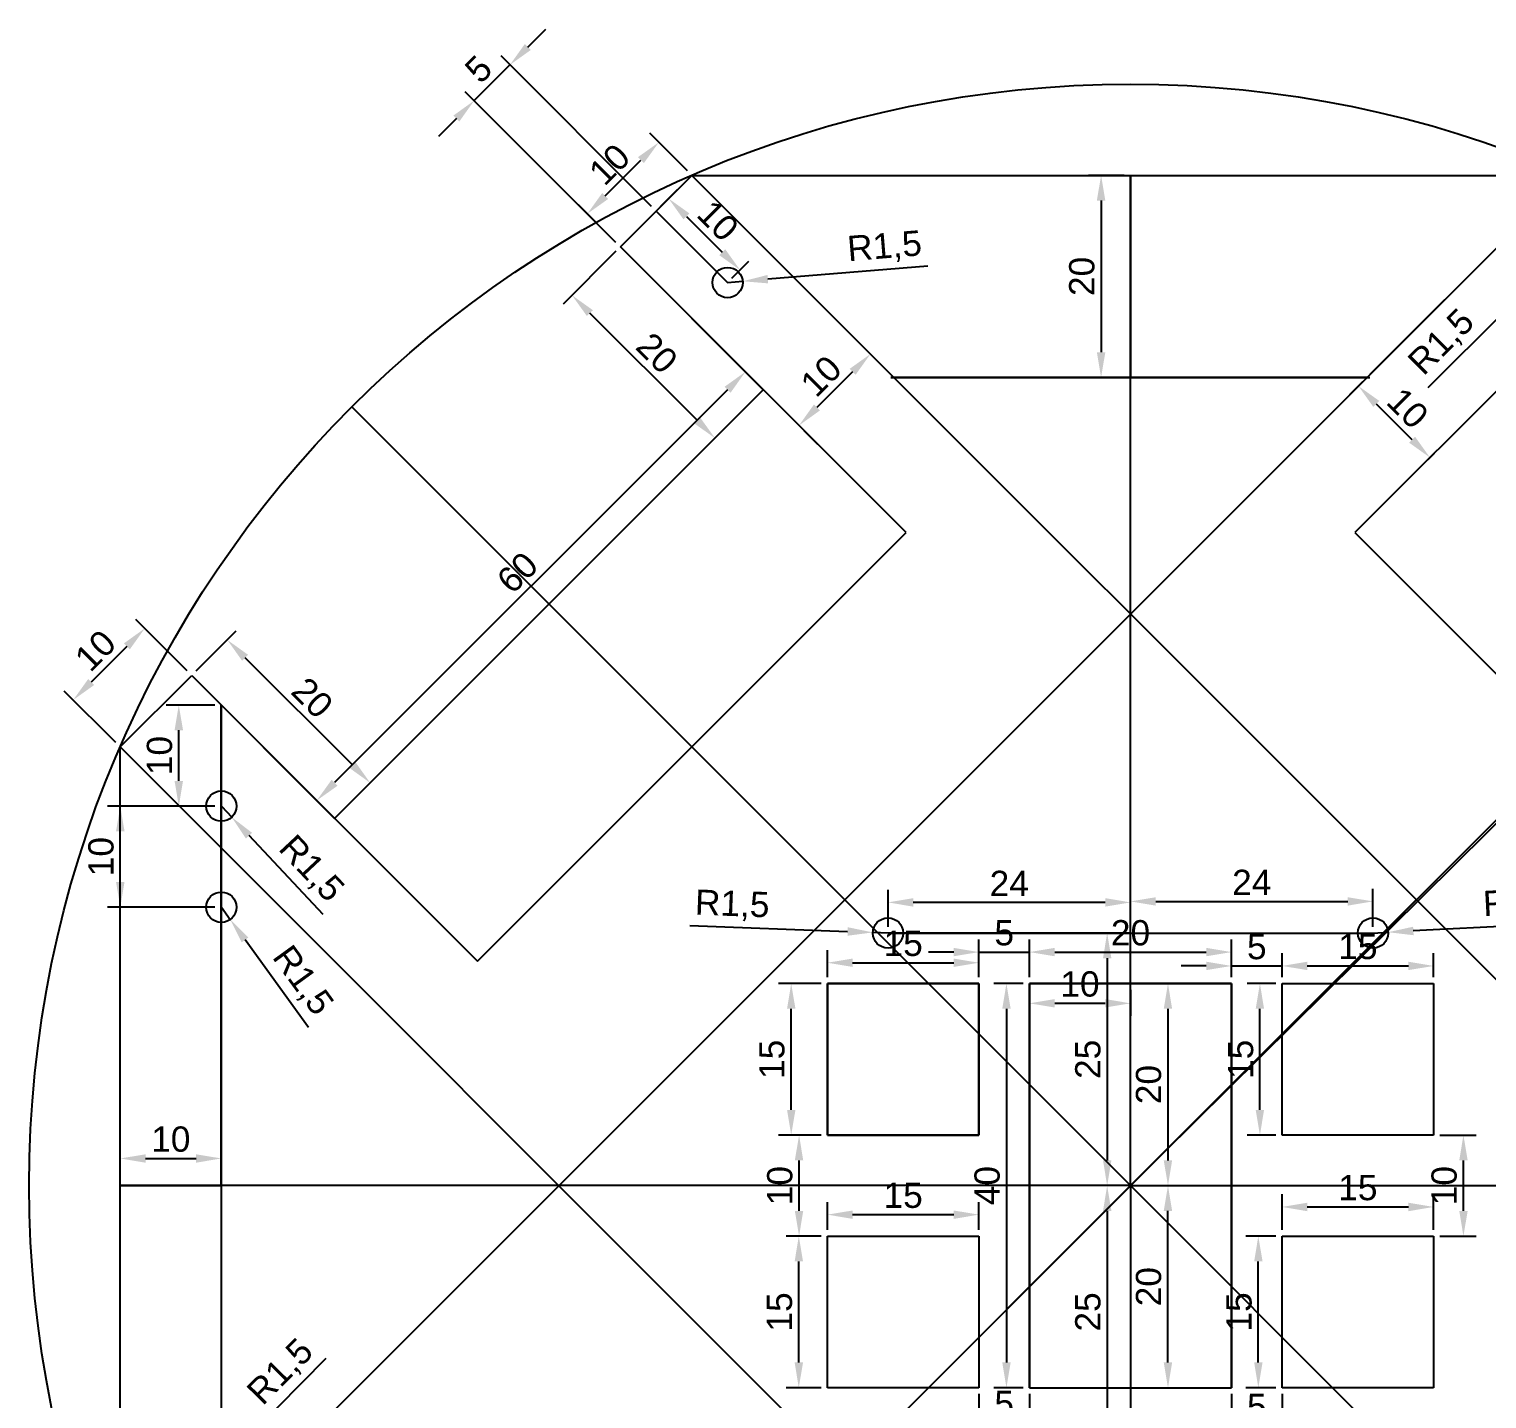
# Model space of a CAD drawing. Header units: millimetres. Extents: x -109 to 109, y -109 to 114.
# Drawn here: x -109 to 35.3, y -21.1 to 114.4 of the extents above; entities that cross this region are included whole.
import ezdxf

# ---------------------------------------------------------------- set-up
doc = ezdxf.new("R2010")
doc.units = ezdxf.units.MM
for name, color, linetype in [('Annotation', 2, 'Continuous'), ('Final', 1, 'Continuous'), ('Holes', 4, 'Continuous'), ('Plate', 7, 'Continuous')]:
    doc.layers.add(name, color=color, linetype=linetype)
doc.styles.get("Standard").update_dxf_attribs({"font": 'arial.ttf'})
doc.dimstyles.new('ISO-25', dxfattribs={"dimtxt": 2.5, "dimasz": 2.5, "dimexe": 1.25, "dimexo": 0.625, "dimtad": 1, "dimtxsty": 'Standard', "dimcen": 2.5, "dimadec": 0, "dimazin": 0, "dimtfac": 1, "dimtmove": 0, "dimatfit": 3, "dimfxl": 1, "dimarcsym": 0})

# ---------------------------------------------------------------- blocks, each defined once
blk = doc.blocks.new('*D14')
at = {"layer": 'Annotation', "color": 0, "lineweight": -2, "transparency": 16777216}
for p, q in [((96.55, 95.67), (79.2, 78.48)), ((0, 0), (77.43, 76.72))]:
    blk.add_line(p, q, dxfattribs=at)
at = {"layer": 'Annotation', "color": 0, "transparency": 16777216}
blk.add_solid([(78.91, 78.78), (79.5, 78.18), (77.43, 76.72)], dxfattribs=at)
at = {"layer": 'Defpoints', "color": 0, "transparency": 16777216}
for p in [(77.43, 76.72), (0, 0)]:
    blk.add_point(p, dxfattribs=at)
at = {"layer": 'Annotation', "color": 0, "transparency": 16777216, "insert": (91.95, 93.79), "char_height": 2.5, "attachment_point": 5, "rotation": 44.7373}
blk.add_mtext('R109', dxfattribs=at)
blk = doc.blocks.new('*D23')
at = {"layer": 'Annotation', "color": 0, "lineweight": -2, "transparency": 16777216}
for p, q in [((-43.85, 100.42), (-47.57, 104.14)), ((-51.99, 97.95), (-48.45, 101.48)), ((-50.93, 93.35), (-54.64, 97.06))]:
    blk.add_line(p, q, dxfattribs=at)
at = {"layer": 'Annotation', "color": 0, "transparency": 16777216}
for points in [[(-48.75, 101.78), (-48.16, 101.19), (-46.68, 103.25)], [(-52.28, 98.24), (-51.69, 97.65), (-53.75, 96.18)]]:
    blk.add_solid(points, dxfattribs=at)
at = {"layer": 'Defpoints', "color": 0, "transparency": 16777216}
for p in [(-46.68, 103.25), (-43.41, 99.98), (-50.48, 92.91)]:
    blk.add_point(p, dxfattribs=at)
at = {"layer": 'Annotation', "color": 0, "transparency": 16777216, "insert": (-51.56, 101.06), "char_height": 2.5, "attachment_point": 5, "rotation": 45}
blk.add_mtext('10', dxfattribs=at)
blk = doc.blocks.new('*D24')
at = {"layer": 'Annotation', "color": 0, "lineweight": -2, "transparency": 16777216}
for p, q in [((-93.35, 50.93), (-98.45, 56.02)), ((-99.33, 53.37), (-102.87, 49.83)), ((-100.42, 43.85), (-105.52, 48.95))]:
    blk.add_line(p, q, dxfattribs=at)
at = {"layer": 'Annotation', "color": 0, "transparency": 16777216}
for points in [[(-99.63, 53.66), (-99.04, 53.07), (-97.56, 55.14)], [(-103.16, 50.13), (-102.57, 49.54), (-104.63, 48.07)]]:
    blk.add_solid(points, dxfattribs=at)
at = {"layer": 'Defpoints', "color": 0, "transparency": 16777216}
for p in [(-92.91, 50.48), (-104.63, 48.07), (-99.98, 43.41)]:
    blk.add_point(p, dxfattribs=at)
at = {"layer": 'Annotation', "color": 0, "transparency": 16777216, "insert": (-102.44, 52.95), "char_height": 2.5, "attachment_point": 5, "rotation": 45}
blk.add_mtext('10', dxfattribs=at)
blk = doc.blocks.new('*D25')
at = {"layer": 'Annotation', "color": 0, "lineweight": -2, "transparency": 16777216}
for p, q in [((-0.63, 99.98), (-4.16, 99.98)), ((-2.91, 97.48), (-2.91, 82.48)), ((-0.63, 79.98), (-4.16, 79.98))]:
    blk.add_line(p, q, dxfattribs=at)
at = {"layer": 'Annotation', "color": 0, "transparency": 16777216}
for points in [[(-3.33, 97.48), (-2.49, 97.48), (-2.91, 99.98)], [(-3.33, 82.48), (-2.49, 82.48), (-2.91, 79.98)]]:
    blk.add_solid(points, dxfattribs=at)
at = {"layer": 'Defpoints', "color": 0, "transparency": 16777216}
for p in [(0, 99.98), (-2.91, 79.98), (0, 79.98)]:
    blk.add_point(p, dxfattribs=at)
at = {"layer": 'Annotation', "color": 0, "transparency": 16777216, "insert": (-4.81, 89.98), "char_height": 2.5, "attachment_point": 5, "rotation": 90}
blk.add_mtext('20', dxfattribs=at)
blk = doc.blocks.new('*D26')
at = {"layer": 'Annotation', "color": 0, "lineweight": -2, "transparency": 16777216}
for p, q in [((-23.85, 80.42), (-26.62, 83.19)), ((-27.5, 80.54), (-31.04, 77)), ((-30.93, 73.35), (-33.69, 76.12))]:
    blk.add_line(p, q, dxfattribs=at)
at = {"layer": 'Annotation', "color": 0, "transparency": 16777216}
for points in [[(-27.8, 80.83), (-27.21, 80.24), (-25.74, 82.3)], [(-31.33, 77.3), (-30.74, 76.71), (-32.81, 75.23)]]:
    blk.add_solid(points, dxfattribs=at)
at = {"layer": 'Defpoints', "color": 0, "transparency": 16777216}
for p in [(-23.41, 79.98), (-32.81, 75.23), (-30.48, 72.91)]:
    blk.add_point(p, dxfattribs=at)
at = {"layer": 'Annotation', "color": 0, "transparency": 16777216, "insert": (-30.62, 80.11), "char_height": 2.5, "attachment_point": 5, "rotation": 45}
blk.add_mtext('10', dxfattribs=at)
blk = doc.blocks.new('*D27')
at = {"layer": 'Annotation', "color": 0, "lineweight": -2, "transparency": 16777216}
for p, q in [((22.97, 79.54), (21.68, 78.25)), ((24.33, 77.36), (27.86, 73.83)), ((30.04, 72.47), (28.75, 71.17))]:
    blk.add_line(p, q, dxfattribs=at)
at = {"layer": 'Annotation', "color": 0, "transparency": 16777216}
for points in [[(24.62, 77.66), (24.03, 77.07), (22.56, 79.13)], [(28.16, 74.12), (27.57, 73.53), (29.63, 72.06)]]:
    blk.add_solid(points, dxfattribs=at)
at = {"layer": 'Defpoints', "color": 0, "transparency": 16777216}
for p in [(23.41, 79.98), (30.48, 72.91), (29.63, 72.06)]:
    blk.add_point(p, dxfattribs=at)
at = {"layer": 'Annotation', "color": 0, "transparency": 16777216, "insert": (27.44, 76.94), "char_height": 2.5, "attachment_point": 5, "rotation": 315}
blk.add_mtext('10', dxfattribs=at)
blk = doc.blocks.new('*D28')
at = {"layer": 'Annotation', "color": 0, "lineweight": -2, "transparency": 16777216}
for p, q in [((-10, 20.62), (-10, 24.36)), ((-7.5, 23.11), (7.5, 23.11)), ((10, 20.62), (10, 24.36))]:
    blk.add_line(p, q, dxfattribs=at)
at = {"layer": 'Annotation', "color": 0, "transparency": 16777216}
for points in [[(-7.5, 23.53), (-7.5, 22.7), (-10, 23.11)], [(7.5, 23.53), (7.5, 22.7), (10, 23.11)]]:
    blk.add_solid(points, dxfattribs=at)
at = {"layer": 'Defpoints', "color": 0, "transparency": 16777216}
for p in [(10, 23.11), (-10, 20), (10, 20)]:
    blk.add_point(p, dxfattribs=at)
at = {"layer": 'Annotation', "color": 0, "transparency": 16777216, "insert": (0, 25.01), "char_height": 2.5, "attachment_point": 5}
blk.add_mtext('20', dxfattribs=at)
blk = doc.blocks.new('*D29')
at = {"layer": 'Annotation', "color": 0, "lineweight": -2, "transparency": 16777216}
for p, q in [((-10.63, 20), (-13.53, 20)), ((-12.28, 17.5), (-12.28, -17.5)), ((-10.63, -20), (-13.53, -20))]:
    blk.add_line(p, q, dxfattribs=at)
at = {"layer": 'Annotation', "color": 0, "transparency": 16777216}
for points in [[(-12.69, 17.5), (-11.86, 17.5), (-12.28, 20)], [(-12.69, -17.5), (-11.86, -17.5), (-12.28, -20)]]:
    blk.add_solid(points, dxfattribs=at)
at = {"layer": 'Defpoints', "color": 0, "transparency": 16777216}
for p in [(-10, 20), (-12.28, -20), (-10, -20)]:
    blk.add_point(p, dxfattribs=at)
at = {"layer": 'Annotation', "color": 0, "transparency": 16777216, "insert": (-14.18, 0), "char_height": 2.5, "attachment_point": 5, "rotation": 90}
blk.add_mtext('40', dxfattribs=at)
blk = doc.blocks.new('*D30')
at = {"layer": 'Annotation', "color": 0, "lineweight": -2, "transparency": 16777216}
for p, q in [((-30, 20.62), (-30, 23.31)), ((-15, 20.62), (-15, 23.31)), ((-27.5, 22.06), (-17.5, 22.06))]:
    blk.add_line(p, q, dxfattribs=at)
at = {"layer": 'Annotation', "color": 0, "transparency": 16777216}
for points in [[(-27.5, 22.47), (-27.5, 21.64), (-30, 22.06)], [(-17.5, 22.47), (-17.5, 21.64), (-15, 22.06)]]:
    blk.add_solid(points, dxfattribs=at)
at = {"layer": 'Defpoints', "color": 0, "transparency": 16777216}
for p in [(-15, 22.06), (-30, 20), (-15, 20)]:
    blk.add_point(p, dxfattribs=at)
at = {"layer": 'Annotation', "color": 0, "transparency": 16777216, "insert": (-22.5, 23.96), "char_height": 2.5, "attachment_point": 5}
blk.add_mtext('15', dxfattribs=at)
blk = doc.blocks.new('*D31')
at = {"layer": 'Annotation', "color": 0, "lineweight": -2, "transparency": 16777216}
for p, q in [((-30.62, 20), (-34.83, 20)), ((-33.58, 7.5), (-33.58, 17.5)), ((-30.62, 5), (-34.83, 5))]:
    blk.add_line(p, q, dxfattribs=at)
at = {"layer": 'Annotation', "color": 0, "transparency": 16777216}
for points in [[(-33.99, 17.5), (-33.16, 17.5), (-33.58, 20)], [(-33.99, 7.5), (-33.16, 7.5), (-33.58, 5)]]:
    blk.add_solid(points, dxfattribs=at)
at = {"layer": 'Defpoints', "color": 0, "transparency": 16777216}
for p in [(-33.58, 20), (-30, 20), (-30, 5)]:
    blk.add_point(p, dxfattribs=at)
at = {"layer": 'Annotation', "color": 0, "transparency": 16777216, "insert": (-35.48, 12.5), "char_height": 2.5, "attachment_point": 5, "rotation": 90}
blk.add_mtext('15', dxfattribs=at)
blk = doc.blocks.new('*D32')
at = {"layer": 'Annotation', "color": 0, "lineweight": -2, "transparency": 16777216}
for p, q in [((-30, -4.37), (-30, -1.62)), ((-27.5, -2.87), (-17.5, -2.87)), ((-15, -4.37), (-15, -1.62))]:
    blk.add_line(p, q, dxfattribs=at)
at = {"layer": 'Annotation', "color": 0, "transparency": 16777216}
for points in [[(-27.5, -2.46), (-27.5, -3.29), (-30, -2.87)], [(-17.5, -2.46), (-17.5, -3.29), (-15, -2.87)]]:
    blk.add_solid(points, dxfattribs=at)
at = {"layer": 'Defpoints', "color": 0, "transparency": 16777216}
for p in [(-15, -2.87), (-30, -5), (-15, -5)]:
    blk.add_point(p, dxfattribs=at)
at = {"layer": 'Annotation', "color": 0, "transparency": 16777216, "insert": (-22.5, -0.97), "char_height": 2.5, "attachment_point": 5}
blk.add_mtext('15', dxfattribs=at)
blk = doc.blocks.new('*D33')
at = {"layer": 'Annotation', "color": 0, "lineweight": -2, "transparency": 16777216}
for p, q in [((-30.63, -5), (-34.08, -5)), ((-32.83, -17.5), (-32.83, -7.5)), ((-30.63, -20), (-34.08, -20))]:
    blk.add_line(p, q, dxfattribs=at)
at = {"layer": 'Annotation', "color": 0, "transparency": 16777216}
for points in [[(-33.24, -7.5), (-32.41, -7.5), (-32.83, -5)], [(-33.24, -17.5), (-32.41, -17.5), (-32.83, -20)]]:
    blk.add_solid(points, dxfattribs=at)
at = {"layer": 'Defpoints', "color": 0, "transparency": 16777216}
for p in [(-32.83, -5), (-30, -5), (-30, -20)]:
    blk.add_point(p, dxfattribs=at)
at = {"layer": 'Annotation', "color": 0, "transparency": 16777216, "insert": (-34.73, -12.5), "char_height": 2.5, "attachment_point": 5, "rotation": 90}
blk.add_mtext('15', dxfattribs=at)
blk = doc.blocks.new('*D34')
at = {"layer": 'Annotation', "color": 0, "lineweight": -2, "transparency": 16777216}
for p, q in [((15, 20.62), (15, 22.99)), ((17.5, 21.74), (27.5, 21.74)), ((30, 20.62), (30, 22.99))]:
    blk.add_line(p, q, dxfattribs=at)
at = {"layer": 'Annotation', "color": 0, "transparency": 16777216}
for points in [[(17.5, 22.16), (17.5, 21.33), (15, 21.74)], [(27.5, 22.16), (27.5, 21.33), (30, 21.74)]]:
    blk.add_solid(points, dxfattribs=at)
at = {"layer": 'Defpoints', "color": 0, "transparency": 16777216}
for p in [(30, 21.74), (15, 20), (30, 20)]:
    blk.add_point(p, dxfattribs=at)
at = {"layer": 'Annotation', "color": 0, "transparency": 16777216, "insert": (22.5, 23.65), "char_height": 2.5, "attachment_point": 5}
blk.add_mtext('15', dxfattribs=at)
blk = doc.blocks.new('*D35')
at = {"layer": 'Annotation', "color": 0, "lineweight": -2, "transparency": 16777216}
for p, q in [((14.38, 20), (11.56, 20)), ((12.81, 7.5), (12.81, 17.5)), ((14.38, 5), (11.56, 5))]:
    blk.add_line(p, q, dxfattribs=at)
at = {"layer": 'Annotation', "color": 0, "transparency": 16777216}
for points in [[(12.39, 17.5), (13.22, 17.5), (12.81, 20)], [(12.39, 7.5), (13.22, 7.5), (12.81, 5)]]:
    blk.add_solid(points, dxfattribs=at)
at = {"layer": 'Defpoints', "color": 0, "transparency": 16777216}
for p in [(12.81, 20), (15, 20), (15, 5)]:
    blk.add_point(p, dxfattribs=at)
at = {"layer": 'Annotation', "color": 0, "transparency": 16777216, "insert": (10.91, 12.5), "char_height": 2.5, "attachment_point": 5, "rotation": 90}
blk.add_mtext('15', dxfattribs=at)
blk = doc.blocks.new('*D36')
at = {"layer": 'Annotation', "color": 0, "lineweight": -2, "transparency": 16777216}
for p, q in [((15, -4.37), (15, -0.86)), ((30, -4.37), (30, -0.86)), ((17.5, -2.11), (27.5, -2.11))]:
    blk.add_line(p, q, dxfattribs=at)
at = {"layer": 'Annotation', "color": 0, "transparency": 16777216}
for points in [[(17.5, -1.69), (17.5, -2.53), (15, -2.11)], [(27.5, -1.69), (27.5, -2.53), (30, -2.11)]]:
    blk.add_solid(points, dxfattribs=at)
at = {"layer": 'Defpoints', "color": 0, "transparency": 16777216}
for p in [(30, -2.11), (15, -5), (30, -5)]:
    blk.add_point(p, dxfattribs=at)
at = {"layer": 'Annotation', "color": 0, "transparency": 16777216, "insert": (22.5, -0.21), "char_height": 2.5, "attachment_point": 5}
blk.add_mtext('15', dxfattribs=at)
blk = doc.blocks.new('*D37')
at = {"layer": 'Annotation', "color": 0, "lineweight": -2, "transparency": 16777216}
for p, q in [((14.37, -5), (11.4, -5)), ((12.65, -17.5), (12.65, -7.5)), ((14.37, -20), (11.4, -20))]:
    blk.add_line(p, q, dxfattribs=at)
at = {"layer": 'Annotation', "color": 0, "transparency": 16777216}
for points in [[(12.24, -7.5), (13.07, -7.5), (12.65, -5)], [(12.24, -17.5), (13.07, -17.5), (12.65, -20)]]:
    blk.add_solid(points, dxfattribs=at)
at = {"layer": 'Defpoints', "color": 0, "transparency": 16777216}
for p in [(12.65, -5), (15, -5), (15, -20)]:
    blk.add_point(p, dxfattribs=at)
at = {"layer": 'Annotation', "color": 0, "transparency": 16777216, "insert": (10.75, -12.5), "char_height": 2.5, "attachment_point": 5, "rotation": 90}
blk.add_mtext('15', dxfattribs=at)
blk = doc.blocks.new('*D38')
at = {"layer": 'Annotation', "color": 0, "lineweight": -2, "transparency": 16777216}
for p, q in [((-0.63, 0), (-3.56, 0)), ((-2.31, -2.5), (-2.31, -22.5)), ((-0.63, -25), (-3.56, -25))]:
    blk.add_line(p, q, dxfattribs=at)
at = {"layer": 'Annotation', "color": 0, "transparency": 16777216}
for points in [[(-2.72, -2.5), (-1.89, -2.5), (-2.31, 0)], [(-2.72, -22.5), (-1.89, -22.5), (-2.31, -25)]]:
    blk.add_solid(points, dxfattribs=at)
at = {"layer": 'Defpoints', "color": 0, "transparency": 16777216}
for p in [(0, 0), (-2.31, -25), (0, -25)]:
    blk.add_point(p, dxfattribs=at)
at = {"layer": 'Annotation', "color": 0, "transparency": 16777216, "insert": (-4.21, -12.5), "char_height": 2.5, "attachment_point": 5, "rotation": 90}
blk.add_mtext('25', dxfattribs=at)
blk = doc.blocks.new('*D41')
at = {"layer": 'Annotation', "color": 0, "lineweight": -2, "transparency": 16777216}
for p, q in [((0.62, 0), (4.96, 0)), ((3.71, -17.5), (3.71, -2.5)), ((0.62, -20), (4.96, -20))]:
    blk.add_line(p, q, dxfattribs=at)
at = {"layer": 'Annotation', "color": 0, "transparency": 16777216}
for points in [[(3.29, -2.5), (4.12, -2.5), (3.71, 0)], [(3.29, -17.5), (4.12, -17.5), (3.71, -20)]]:
    blk.add_solid(points, dxfattribs=at)
at = {"layer": 'Defpoints', "color": 0, "transparency": 16777216}
for p in [(0, 0), (3.71, 0), (0, -20)]:
    blk.add_point(p, dxfattribs=at)
at = {"layer": 'Annotation', "color": 0, "transparency": 16777216, "insert": (1.8, -10), "char_height": 2.5, "attachment_point": 5, "rotation": 90}
blk.add_mtext('20', dxfattribs=at)
blk = doc.blocks.new('*D42')
at = {"layer": 'Annotation', "color": 0, "lineweight": -2, "transparency": 16777216}
for p, q in [((0.62, 20), (4.96, 20)), ((3.71, 17.5), (3.71, 2.5)), ((0.62, 0), (4.96, 0))]:
    blk.add_line(p, q, dxfattribs=at)
at = {"layer": 'Annotation', "color": 0, "transparency": 16777216}
for points in [[(3.29, 17.5), (4.12, 17.5), (3.71, 20)], [(3.29, 2.5), (4.12, 2.5), (3.71, 0)]]:
    blk.add_solid(points, dxfattribs=at)
at = {"layer": 'Defpoints', "color": 0, "transparency": 16777216}
for p in [(0, 20), (0, 0), (3.71, 0)]:
    blk.add_point(p, dxfattribs=at)
at = {"layer": 'Annotation', "color": 0, "transparency": 16777216, "insert": (1.8, 10), "char_height": 2.5, "attachment_point": 5, "rotation": 90}
blk.add_mtext('20', dxfattribs=at)
blk = doc.blocks.new('*D43')
at = {"layer": 'Annotation', "color": 0, "lineweight": -2, "transparency": 16777216}
for p, q in [((-0.63, 25), (-3.56, 25)), ((-2.31, 22.5), (-2.31, 2.5)), ((-0.63, 0), (-3.56, 0))]:
    blk.add_line(p, q, dxfattribs=at)
at = {"layer": 'Annotation', "color": 0, "transparency": 16777216}
for points in [[(-2.72, 22.5), (-1.89, 22.5), (-2.31, 25)], [(-2.72, 2.5), (-1.89, 2.5), (-2.31, 0)]]:
    blk.add_solid(points, dxfattribs=at)
at = {"layer": 'Defpoints', "color": 0, "transparency": 16777216}
for p in [(0, 25), (-2.31, 0), (0, 0)]:
    blk.add_point(p, dxfattribs=at)
at = {"layer": 'Annotation', "color": 0, "transparency": 16777216, "insert": (-4.21, 12.5), "char_height": 2.5, "attachment_point": 5, "rotation": 90}
blk.add_mtext('25', dxfattribs=at)
blk = doc.blocks.new('*D44')
at = {"layer": 'Annotation', "color": 0, "lineweight": -2, "transparency": 16777216}
for p, q in [((-24, 25.62), (-24, 29.28)), ((0, 25.62), (0, 29.28)), ((-2.5, 28.03), (-21.5, 28.03))]:
    blk.add_line(p, q, dxfattribs=at)
at = {"layer": 'Annotation', "color": 0, "transparency": 16777216}
for points in [[(-21.5, 28.45), (-21.5, 27.61), (-24, 28.03)], [(-2.5, 28.45), (-2.5, 27.61), (0, 28.03)]]:
    blk.add_solid(points, dxfattribs=at)
at = {"layer": 'Defpoints', "color": 0, "transparency": 16777216}
for p in [(-24, 28.03), (-24, 25), (0, 25)]:
    blk.add_point(p, dxfattribs=at)
at = {"layer": 'Annotation', "color": 0, "transparency": 16777216, "insert": (-12, 29.91), "char_height": 2.5, "attachment_point": 5}
blk.add_mtext('24', dxfattribs=at)
blk = doc.blocks.new('*D45')
at = {"layer": 'Annotation', "color": 0, "lineweight": -2, "transparency": 16777216}
for p, q in [((0, 25.62), (0, 29.38)), ((24, 25.62), (24, 29.38)), ((2.5, 28.13), (21.5, 28.13))]:
    blk.add_line(p, q, dxfattribs=at)
at = {"layer": 'Annotation', "color": 0, "transparency": 16777216}
for points in [[(2.5, 28.54), (2.5, 27.71), (0, 28.13)], [(21.5, 28.54), (21.5, 27.71), (24, 28.13)]]:
    blk.add_solid(points, dxfattribs=at)
at = {"layer": 'Defpoints', "color": 0, "transparency": 16777216}
for p in [(24, 28.13), (0, 25), (24, 25)]:
    blk.add_point(p, dxfattribs=at)
at = {"layer": 'Annotation', "color": 0, "transparency": 16777216, "insert": (12, 30.01), "char_height": 2.5, "attachment_point": 5}
blk.add_mtext('24', dxfattribs=at)
blk = doc.blocks.new('*D46')
at = {"layer": 'Annotation', "color": 0, "lineweight": -2, "transparency": 16777216}
for p, q in [((-99.98, 0.63), (-99.98, 3.94)), ((-89.98, 0.63), (-89.98, 3.94)), ((-97.48, 2.69), (-92.48, 2.69))]:
    blk.add_line(p, q, dxfattribs=at)
at = {"layer": 'Annotation', "color": 0, "transparency": 16777216}
for points in [[(-97.48, 3.1), (-97.48, 2.27), (-99.98, 2.69)], [(-92.48, 3.1), (-92.48, 2.27), (-89.98, 2.69)]]:
    blk.add_solid(points, dxfattribs=at)
at = {"layer": 'Defpoints', "color": 0, "transparency": 16777216}
for p in [(-89.98, 2.69), (-99.98, 0), (-89.98, 0)]:
    blk.add_point(p, dxfattribs=at)
at = {"layer": 'Annotation', "color": 0, "transparency": 16777216, "insert": (-94.98, 4.59), "char_height": 2.5, "attachment_point": 5}
blk.add_mtext('10', dxfattribs=at)
blk = doc.blocks.new('*D49')
at = {"layer": 'Annotation', "color": 0, "lineweight": -2, "transparency": 16777216}
for p, q in [((-90.61, 47.56), (-95.44, 47.56)), ((-94.19, 40.06), (-94.19, 45.06)), ((-90.61, 37.56), (-95.44, 37.56))]:
    blk.add_line(p, q, dxfattribs=at)
at = {"layer": 'Annotation', "color": 0, "transparency": 16777216}
for points in [[(-94.61, 45.06), (-93.77, 45.06), (-94.19, 47.56)], [(-94.61, 40.06), (-93.77, 40.06), (-94.19, 37.56)]]:
    blk.add_solid(points, dxfattribs=at)
at = {"layer": 'Defpoints', "color": 0, "transparency": 16777216}
for p in [(-94.19, 47.56), (-89.98, 47.56), (-89.98, 37.56)]:
    blk.add_point(p, dxfattribs=at)
at = {"layer": 'Annotation', "color": 0, "transparency": 16777216, "insert": (-96.09, 42.56), "char_height": 2.5, "attachment_point": 5, "rotation": 90}
blk.add_mtext('10', dxfattribs=at)
blk = doc.blocks.new('*D50')
at = {"layer": 'Annotation', "color": 0, "lineweight": -2, "transparency": 16777216}
for p, q in [((-90.61, 37.56), (-101.23, 37.56)), ((-99.98, 30.06), (-99.98, 35.06)), ((-90.61, 27.56), (-101.23, 27.56))]:
    blk.add_line(p, q, dxfattribs=at)
at = {"layer": 'Annotation', "color": 0, "transparency": 16777216}
for points in [[(-100.4, 35.06), (-99.56, 35.06), (-99.98, 37.56)], [(-100.4, 30.06), (-99.56, 30.06), (-99.98, 27.56)]]:
    blk.add_solid(points, dxfattribs=at)
at = {"layer": 'Defpoints', "color": 0, "transparency": 16777216}
for p in [(-99.98, 37.56), (-89.98, 37.56), (-89.98, 27.56)]:
    blk.add_point(p, dxfattribs=at)
at = {"layer": 'Annotation', "color": 0, "transparency": 16777216, "insert": (-101.88, 32.56), "char_height": 2.5, "attachment_point": 5, "rotation": 90}
blk.add_mtext('10', dxfattribs=at)
blk = doc.blocks.new('*D53')
at = {"layer": 'Annotation', "color": 0, "lineweight": -2, "transparency": 16777216}
for p, q in [((-59.65, 112.68), (-57.88, 114.45)), ((-47.39, 96.89), (-62.3, 111.8)), ((-64.95, 107.38), (-61.42, 110.91)), ((-50.93, 93.35), (-65.84, 108.26)), ((-66.72, 105.61), (-68.49, 103.84))]:
    blk.add_line(p, q, dxfattribs=at)
at = {"layer": 'Annotation', "color": 0, "transparency": 16777216}
for points in [[(-59.94, 112.98), (-59.35, 112.39), (-61.42, 110.91)], [(-67.01, 105.9), (-66.42, 105.32), (-64.95, 107.38)]]:
    blk.add_solid(points, dxfattribs=at)
at = {"layer": 'Defpoints', "color": 0, "transparency": 16777216}
for p in [(-61.42, 110.91), (-46.95, 96.45), (-50.48, 92.91)]:
    blk.add_point(p, dxfattribs=at)
at = {"layer": 'Annotation', "color": 0, "transparency": 16777216, "insert": (-64.52, 110.49), "char_height": 2.5, "attachment_point": 5, "rotation": 45}
blk.add_mtext('5', dxfattribs=at)
blk = doc.blocks.new('*D54')
at = {"layer": 'Annotation', "color": 0, "lineweight": -2, "transparency": 16777216}
for p, q in [((-46.51, 96.89), (-44.83, 98.57)), ((-43.94, 95.91), (-40.41, 92.38)), ((-39.44, 89.82), (-37.76, 91.49))]:
    blk.add_line(p, q, dxfattribs=at)
at = {"layer": 'Annotation', "color": 0, "transparency": 16777216}
for points in [[(-43.65, 96.21), (-44.24, 95.62), (-45.71, 97.68)], [(-40.11, 92.67), (-40.7, 92.08), (-38.64, 90.61)]]:
    blk.add_solid(points, dxfattribs=at)
at = {"layer": 'Defpoints', "color": 0, "transparency": 16777216}
for p in [(-46.95, 96.45), (-38.64, 90.61), (-39.88, 89.37)]:
    blk.add_point(p, dxfattribs=at)
at = {"layer": 'Annotation', "color": 0, "transparency": 16777216, "insert": (-40.83, 95.49), "char_height": 2.5, "attachment_point": 5, "rotation": 315}
blk.add_mtext('10', dxfattribs=at)
blk = doc.blocks.new('*D57')
at = {"layer": 'Annotation', "color": 0, "lineweight": -2, "transparency": 16777216}
for p, q in [((-10, 19.38), (-10, 16.79)), ((0, 19.38), (0, 16.79)), ((-2.5, 18.04), (-7.5, 18.04))]:
    blk.add_line(p, q, dxfattribs=at)
at = {"layer": 'Annotation', "color": 0, "transparency": 16777216}
for points in [[(-7.5, 18.46), (-7.5, 17.63), (-10, 18.04)], [(-2.5, 18.46), (-2.5, 17.63), (0, 18.04)]]:
    blk.add_solid(points, dxfattribs=at)
at = {"layer": 'Defpoints', "color": 0, "transparency": 16777216}
for p in [(-10, 20), (0, 20), (-10, 18.04)]:
    blk.add_point(p, dxfattribs=at)
at = {"layer": 'Annotation', "color": 0, "transparency": 16777216, "insert": (-5, 19.94), "char_height": 2.5, "attachment_point": 5}
blk.add_mtext('10', dxfattribs=at)
blk = doc.blocks.new('*D58')
at = {"layer": 'Annotation', "color": 0, "lineweight": -2, "transparency": 16777216}
for p, q in [((10, -20.62), (10, -25.01)), ((15, -20.62), (15, -25.01)), ((7.5, -23.76), (5, -23.76)), ((15, -23.76), (10, -23.76)), ((17.5, -23.76), (20, -23.76))]:
    blk.add_line(p, q, dxfattribs=at)
at = {"layer": 'Annotation', "color": 0, "transparency": 16777216}
for points in [[(7.5, -23.35), (7.5, -24.18), (10, -23.76)], [(17.5, -23.35), (17.5, -24.18), (15, -23.76)]]:
    blk.add_solid(points, dxfattribs=at)
at = {"layer": 'Defpoints', "color": 0, "transparency": 16777216}
for p in [(10, -20), (15, -20), (10, -23.76)]:
    blk.add_point(p, dxfattribs=at)
at = {"layer": 'Annotation', "color": 0, "transparency": 16777216, "insert": (12.5, -21.87), "char_height": 2.5, "attachment_point": 5}
blk.add_mtext('5', dxfattribs=at)
blk = doc.blocks.new('*D59')
at = {"layer": 'Annotation', "color": 0, "lineweight": -2, "transparency": 16777216}
for p, q in [((-15, -20.62), (-15, -24.72)), ((-10, -20.62), (-10, -24.72)), ((-17.5, -23.47), (-20, -23.47)), ((-10, -23.47), (-15, -23.47)), ((-7.5, -23.47), (-5, -23.47))]:
    blk.add_line(p, q, dxfattribs=at)
at = {"layer": 'Annotation', "color": 0, "transparency": 16777216}
for points in [[(-17.5, -23.05), (-17.5, -23.89), (-15, -23.47)], [(-7.5, -23.05), (-7.5, -23.89), (-10, -23.47)]]:
    blk.add_solid(points, dxfattribs=at)
at = {"layer": 'Defpoints', "color": 0, "transparency": 16777216}
for p in [(-15, -20), (-10, -20), (-15, -23.47)]:
    blk.add_point(p, dxfattribs=at)
at = {"layer": 'Annotation', "color": 0, "transparency": 16777216, "insert": (-12.5, -21.57), "char_height": 2.5, "attachment_point": 5}
blk.add_mtext('5', dxfattribs=at)
blk = doc.blocks.new('*D60')
at = {"layer": 'Annotation', "color": 0, "lineweight": -2, "transparency": 16777216}
for p, q in [((7.5, 21.74), (5, 21.74)), ((10, 20.62), (10, 22.99)), ((10, 21.74), (15, 21.74)), ((15, 20.62), (15, 22.99)), ((17.5, 21.74), (20, 21.74))]:
    blk.add_line(p, q, dxfattribs=at)
at = {"layer": 'Annotation', "color": 0, "transparency": 16777216}
for points in [[(7.5, 22.16), (7.5, 21.33), (10, 21.74)], [(17.5, 22.16), (17.5, 21.33), (15, 21.74)]]:
    blk.add_solid(points, dxfattribs=at)
at = {"layer": 'Defpoints', "color": 0, "transparency": 16777216}
for p in [(15, 21.74), (10, 20), (15, 20)]:
    blk.add_point(p, dxfattribs=at)
at = {"layer": 'Annotation', "color": 0, "transparency": 16777216, "insert": (12.5, 23.64), "char_height": 2.5, "attachment_point": 5}
blk.add_mtext('5', dxfattribs=at)
blk = doc.blocks.new('*D61')
at = {"layer": 'Annotation', "color": 0, "lineweight": -2, "transparency": 16777216}
for p, q in [((-17.5, 23.11), (-20, 23.11)), ((-15, 20.62), (-15, 24.36)), ((-15, 23.11), (-10, 23.11)), ((-10, 20.62), (-10, 24.36)), ((-7.5, 23.11), (-5, 23.11))]:
    blk.add_line(p, q, dxfattribs=at)
at = {"layer": 'Annotation', "color": 0, "transparency": 16777216}
for points in [[(-17.5, 23.53), (-17.5, 22.7), (-15, 23.11)], [(-7.5, 23.53), (-7.5, 22.7), (-10, 23.11)]]:
    blk.add_solid(points, dxfattribs=at)
at = {"layer": 'Defpoints', "color": 0, "transparency": 16777216}
for p in [(-10, 23.11), (-15, 20), (-10, 20)]:
    blk.add_point(p, dxfattribs=at)
at = {"layer": 'Annotation', "color": 0, "transparency": 16777216, "insert": (-12.5, 25.01), "char_height": 2.5, "attachment_point": 5}
blk.add_mtext('5', dxfattribs=at)
blk = doc.blocks.new('*D62')
at = {"layer": 'Annotation', "color": 0, "lineweight": -2, "transparency": 16777216}
for p, q in [((30.62, 5), (34.2, 5)), ((32.95, -2.5), (32.95, 2.5)), ((30.62, -5), (34.2, -5))]:
    blk.add_line(p, q, dxfattribs=at)
at = {"layer": 'Annotation', "color": 0, "transparency": 16777216}
for points in [[(32.54, 2.5), (33.37, 2.5), (32.95, 5)], [(32.54, -2.5), (33.37, -2.5), (32.95, -5)]]:
    blk.add_solid(points, dxfattribs=at)
at = {"layer": 'Defpoints', "color": 0, "transparency": 16777216}
for p in [(30, 5), (32.95, 5), (30, -5)]:
    blk.add_point(p, dxfattribs=at)
at = {"layer": 'Annotation', "color": 0, "transparency": 16777216, "insert": (31.05, 0), "char_height": 2.5, "attachment_point": 5, "rotation": 90}
blk.add_mtext('10', dxfattribs=at)
blk = doc.blocks.new('*D63')
at = {"layer": 'Annotation', "color": 0, "lineweight": -2, "transparency": 16777216}
for p, q in [((-30.63, 5), (-34.05, 5)), ((-32.8, -2.5), (-32.8, 2.5)), ((-30.63, -5), (-34.05, -5))]:
    blk.add_line(p, q, dxfattribs=at)
at = {"layer": 'Annotation', "color": 0, "transparency": 16777216}
for points in [[(-33.22, 2.5), (-32.39, 2.5), (-32.8, 5)], [(-33.22, -2.5), (-32.39, -2.5), (-32.8, -5)]]:
    blk.add_solid(points, dxfattribs=at)
at = {"layer": 'Defpoints', "color": 0, "transparency": 16777216}
for p in [(-32.8, 5), (-30, 5), (-30, -5)]:
    blk.add_point(p, dxfattribs=at)
at = {"layer": 'Annotation', "color": 0, "transparency": 16777216, "insert": (-34.7, 0), "char_height": 2.5, "attachment_point": 5, "rotation": 90}
blk.add_mtext('10', dxfattribs=at)
blk = doc.blocks.new('*D67')
at = {"layer": 'Annotation', "color": 0, "lineweight": -2, "transparency": 16777216}
for p, q in [((39.88, 89.37), (38.82, 88.31)), ((29.47, 78.97), (37.05, 86.55))]:
    blk.add_line(p, q, dxfattribs=at)
at = {"layer": 'Annotation', "color": 0, "transparency": 16777216}
blk.add_solid([(36.75, 86.84), (37.34, 86.25), (38.82, 88.31)], dxfattribs=at)
at = {"layer": 'Defpoints', "color": 0, "transparency": 16777216}
for p in [(38.82, 88.31), (39.88, 89.37)]:
    blk.add_point(p, dxfattribs=at)
at = {"layer": 'Annotation', "color": 0, "transparency": 16777216, "insert": (30.87, 83.38), "char_height": 2.5, "attachment_point": 5, "rotation": 45}
blk.add_mtext('R1,5', dxfattribs=at)
blk = doc.blocks.new('*D68')
at = {"layer": 'Annotation', "color": 0, "lineweight": -2, "transparency": 16777216}
for p, q in [((-20.06, 91), (-35.89, 89.7)), ((-39.88, 89.37), (-38.38, 89.5))]:
    blk.add_line(p, q, dxfattribs=at)
at = {"layer": 'Annotation', "color": 0, "transparency": 16777216}
blk.add_solid([(-35.93, 90.12), (-35.86, 89.29), (-38.38, 89.5)], dxfattribs=at)
at = {"layer": 'Defpoints', "color": 0, "transparency": 16777216}
for p in [(-38.38, 89.5), (-39.88, 89.37)]:
    blk.add_point(p, dxfattribs=at)
at = {"layer": 'Annotation', "color": 0, "transparency": 16777216, "insert": (-24.33, 92.79), "char_height": 2.5, "attachment_point": 5, "rotation": 4.7005}
blk.add_mtext('R1,5', dxfattribs=at)
blk = doc.blocks.new('*D69')
at = {"layer": 'Annotation', "color": 0, "lineweight": -2, "transparency": 16777216}
for p, q in [((-89.98, 37.56), (-88.95, 36.46)), ((-79.91, 26.83), (-87.24, 34.64))]:
    blk.add_line(p, q, dxfattribs=at)
at = {"layer": 'Annotation', "color": 0, "transparency": 16777216}
blk.add_solid([(-86.94, 34.92), (-87.55, 34.35), (-88.95, 36.46)], dxfattribs=at)
at = {"layer": 'Defpoints', "color": 0, "transparency": 16777216}
for p in [(-89.98, 37.56), (-88.95, 36.46)]:
    blk.add_point(p, dxfattribs=at)
at = {"layer": 'Annotation', "color": 0, "transparency": 16777216, "insert": (-81.17, 31.28), "char_height": 2.5, "attachment_point": 5, "rotation": 313.1939}
blk.add_mtext('R1,5', dxfattribs=at)
blk = doc.blocks.new('*D70')
at = {"layer": 'Annotation', "color": 0, "lineweight": -2, "transparency": 16777216}
for p, q in [((-89.98, 27.56), (-89.1, 26.34)), ((-81.34, 15.65), (-87.63, 24.32))]:
    blk.add_line(p, q, dxfattribs=at)
at = {"layer": 'Annotation', "color": 0, "transparency": 16777216}
blk.add_solid([(-87.3, 24.56), (-87.97, 24.07), (-89.1, 26.34)], dxfattribs=at)
at = {"layer": 'Defpoints', "color": 0, "transparency": 16777216}
for p in [(-89.98, 27.56), (-89.1, 26.34)]:
    blk.add_point(p, dxfattribs=at)
at = {"layer": 'Annotation', "color": 0, "transparency": 16777216, "insert": (-82.03, 20.22), "char_height": 2.5, "attachment_point": 5, "rotation": 305.9537}
blk.add_mtext('R1,5', dxfattribs=at)
blk = doc.blocks.new('*D71')
at = {"layer": 'Annotation', "color": 0, "lineweight": -2, "transparency": 16777216}
for p, q in [((-79.63, -17.1), (-87.17, -24.71)), ((-89.98, -27.56), (-88.93, -26.49))]:
    blk.add_line(p, q, dxfattribs=at)
at = {"layer": 'Annotation', "color": 0, "transparency": 16777216}
blk.add_solid([(-87.46, -24.42), (-86.87, -25.01), (-88.93, -26.49)], dxfattribs=at)
at = {"layer": 'Defpoints', "color": 0, "transparency": 16777216}
for p in [(-88.93, -26.49), (-89.98, -27.56)]:
    blk.add_point(p, dxfattribs=at)
at = {"layer": 'Annotation', "color": 0, "transparency": 16777216, "insert": (-84.03, -18.52), "char_height": 2.5, "attachment_point": 5, "rotation": 45.2968}
blk.add_mtext('R1,5', dxfattribs=at)
blk = doc.blocks.new('*D83')
at = {"layer": 'Annotation', "color": 0, "lineweight": -2, "transparency": 16777216}
for p, q in [((-43.6, 25.73), (-28, 25.15)), ((-24, 25), (-25.5, 25.06))]:
    blk.add_line(p, q, dxfattribs=at)
at = {"layer": 'Annotation', "color": 0, "transparency": 16777216}
blk.add_solid([(-27.98, 25.57), (-28.01, 24.73), (-25.5, 25.06)], dxfattribs=at)
at = {"layer": 'Defpoints', "color": 0, "transparency": 16777216}
for p in [(-25.5, 25.06), (-24, 25)]:
    blk.add_point(p, dxfattribs=at)
at = {"layer": 'Annotation', "color": 0, "transparency": 16777216, "insert": (-39.42, 27.7), "char_height": 2.5, "attachment_point": 5, "rotation": 357.8702}
blk.add_mtext('R1,5', dxfattribs=at)
blk = doc.blocks.new('*D84')
at = {"layer": 'Annotation', "color": 0, "lineweight": -2, "transparency": 16777216}
for p, q in [((24, 25), (25.5, 25.08)), ((42.79, 25.94), (27.99, 25.2))]:
    blk.add_line(p, q, dxfattribs=at)
at = {"layer": 'Annotation', "color": 0, "transparency": 16777216}
blk.add_solid([(27.97, 25.62), (28.02, 24.78), (25.5, 25.08)], dxfattribs=at)
at = {"layer": 'Defpoints', "color": 0, "transparency": 16777216}
for p in [(24, 25), (25.5, 25.08)]:
    blk.add_point(p, dxfattribs=at)
at = {"layer": 'Annotation', "color": 0, "transparency": 16777216, "insert": (38.58, 27.86), "char_height": 2.5, "attachment_point": 5, "rotation": 2.8755}
blk.add_mtext('R1,5', dxfattribs=at)
blk = doc.blocks.new('*D92')
at = {"layer": 'Annotation', "color": 0, "lineweight": -2, "transparency": 16777216}
for p, q in [((-92.47, 50.93), (-88.51, 54.89)), ((-77.01, 41.63), (-87.62, 52.24)), ((-78.33, 36.78), (-74.36, 40.75))]:
    blk.add_line(p, q, dxfattribs=at)
at = {"layer": 'Annotation', "color": 0, "transparency": 16777216}
for points in [[(-87.33, 52.53), (-87.92, 51.94), (-89.39, 54.01)], [(-76.72, 41.93), (-77.31, 41.34), (-75.25, 39.86)]]:
    blk.add_solid(points, dxfattribs=at)
at = {"layer": 'Defpoints', "color": 0, "transparency": 16777216}
for p in [(-89.39, 54.01), (-92.91, 50.48), (-78.77, 36.34)]:
    blk.add_point(p, dxfattribs=at)
at = {"layer": 'Annotation', "color": 0, "transparency": 16777216, "insert": (-80.97, 48.28), "char_height": 2.5, "attachment_point": 5, "rotation": 315}
blk.add_mtext('20', dxfattribs=at)
blk = doc.blocks.new('*D93')
at = {"layer": 'Annotation', "color": 0, "lineweight": -2, "transparency": 16777216}
for p, q in [((-50.93, 92.47), (-56.16, 87.23)), ((-42.9, 75.74), (-53.51, 86.35)), ((-36.78, 78.33), (-42.02, 73.09))]:
    blk.add_line(p, q, dxfattribs=at)
at = {"layer": 'Annotation', "color": 0, "transparency": 16777216}
for points in [[(-53.21, 86.64), (-53.8, 86.06), (-55.28, 88.12)], [(-42.61, 76.04), (-43.2, 75.45), (-41.13, 73.98)]]:
    blk.add_solid(points, dxfattribs=at)
at = {"layer": 'Defpoints', "color": 0, "transparency": 16777216}
for p in [(-50.48, 92.91), (-55.28, 88.12), (-36.34, 78.77)]:
    blk.add_point(p, dxfattribs=at)
at = {"layer": 'Annotation', "color": 0, "transparency": 16777216, "insert": (-46.86, 82.39), "char_height": 2.5, "attachment_point": 5, "rotation": 315}
blk.add_mtext('20', dxfattribs=at)
blk = doc.blocks.new('*D94')
at = {"layer": 'Annotation', "color": 0, "lineweight": -2, "transparency": 16777216}
for p, q in [((-36.78, 79.21), (-38.99, 81.42)), ((-39.88, 78.77), (-78.77, 39.88)), ((-79.21, 36.78), (-81.42, 38.99))]:
    blk.add_line(p, q, dxfattribs=at)
at = {"layer": 'Annotation', "color": 0, "transparency": 16777216}
for points in [[(-40.17, 79.06), (-39.58, 78.47), (-38.11, 80.54)], [(-79.06, 40.17), (-78.47, 39.58), (-80.54, 38.11)]]:
    blk.add_solid(points, dxfattribs=at)
at = {"layer": 'Defpoints', "color": 0, "transparency": 16777216}
for p in [(-36.34, 78.77), (-80.54, 38.11), (-78.77, 36.34)]:
    blk.add_point(p, dxfattribs=at)
at = {"layer": 'Annotation', "color": 0, "transparency": 16777216, "insert": (-60.67, 60.67), "char_height": 2.5, "attachment_point": 5, "rotation": 45}
blk.add_mtext('60', dxfattribs=at)

msp = doc.modelspace()

# ---------------------------------------------------------------- linework, layer by layer
at = {"layer": 'Final'}
for p, q in [((-50.484, 92.91), (-43.413, 99.982)), ((-23.413, 79.982), (-43.413, 99.982)), ((43.413, 99.982), (23.413, 79.982)), ((-36.342, 78.768), (-50.484, 92.91)), ((23.413, 79.982), (-23.413, 79.982)), ((-78.768, 36.342), (-36.342, 78.768)), ((-99.982, 43.413), (-92.91, 50.484)), ((-92.91, 50.484), (-78.768, 36.342)), ((-99.982, -43.413), (-99.982, 43.413)), ((-30, 20), (-15, 20)), ((-30, 5), (-30, 20)), ((-15, 20), (-15, 5)), ((10, 20), (-10, 20)), ((-10, 20), (-10, -20)), ((10, -20), (10, 20)), ((15, 20), (30, 20)), ((15, 5), (15, 20)), ((30, 20), (30, 5)), ((-15, 5), (-30, 5)), ((30, 5), (15, 5)), ((-30, -5), (-15, -5)), ((-30, -20), (-30, -5)), ((-15, -5), (-15, -20)), ((15, -5), (30, -5)), ((15, -20), (15, -5)), ((30, -5), (30, -20)), ((-15, -20), (-30, -20)), ((-10, -20), (10, -20)), ((30, -20), (15, -20))]:
    msp.add_line(p, q, dxfattribs=at)
for centre in [(-39.877, 89.375), (-89.982, 37.555), (-89.982, 27.555), (-24, 25), (24, 25)]:
    msp.add_circle(centre, 1.5, dxfattribs=at)
at = {"layer": 'Holes'}
for p, q in [((-50.484, 92.91), (-46.949, 96.446)), ((-46.949, 96.446), (-39.877, 89.375)), ((-89.982, 0), (-89.982, 47.555)), ((-89.982, 47.555), (-89.982, -47.555)), ((-89.982, 47.555), (-89.982, 37.555)), ((-89.982, 37.555), (-89.982, 27.555)), ((0, 25), (-24, 25)), ((-24, 25), (24, 25)), ((0, 0), (0, 25)), ((-15, 20), (-30, 20)), ((-30, 20), (-30, 5)), ((-15, 5), (-15, 20)), ((-10, -20), (-10, 20)), ((-10, 20), (10, 20)), ((10, 20), (10, -20)), ((15, 5), (15, 20)), ((15, 20), (30, 20)), ((30, 20), (30, 5)), ((-30, 5), (-15, 5)), ((0, 0), (0, 5)), ((30, 5), (15, 5)), ((0, 0), (-99.982, 0)), ((-99.982, 0), (-89.982, 0)), ((0, 0), (99.982, 0)), ((0, 0), (0, -99.982)), ((0, 0), (0, -25)), ((-30, -20), (-30, -5)), ((-30, -5), (-15, -5)), ((-15, -5), (-15, -20)), ((15, -5), (30, -5)), ((15, -20), (15, -5)), ((30, -5), (30, -20)), ((-15, -20), (-30, -20)), ((-10, -20), (10, -20)), ((30, -20), (15, -20))]:
    msp.add_line(p, q, dxfattribs=at)
for centre in [(-39.877, 89.375), (-89.982, 37.555), (-89.982, 27.555), (-24, 25), (24, 25)]:
    msp.add_circle(centre, 1.5, dxfattribs=at)
at = {"layer": 'Plate'}
for p, q in [((-99.982, -43.413), (43.413, 99.982)), ((-50.484, 92.91), (-43.413, 99.982)), ((-43.413, 99.982), (-23.708, 80.277)), ((-43.413, 99.982), (99.982, -43.413)), ((-43.413, 99.982), (43.413, 99.982)), ((0, 0), (0, 99.982)), ((0, 99.982), (0, 79.982)), ((43.413, 99.982), (23.7, 80.269)), ((-22.2, 64.626), (-50.484, 92.91)), ((50.484, 92.91), (22.2, 64.626)), ((0, 79.982), (-23.708, 79.982)), ((-23.708, 79.982), (23.7, 79.982)), ((-77.075, -77.075), (77.075, 77.075)), ((0, 0), (-77.075, 77.075)), ((-64.626, 22.2), (-22.2, 64.626)), ((22.2, 64.626), (64.626, 22.2)), ((-99.982, 43.413), (-92.91, 50.484)), ((-92.91, 50.484), (-64.626, 22.2)), ((-99.982, -43.413), (-99.982, 43.413)), ((-99.982, 43.413), (43.413, -99.982)), ((0, 0), (28.284, 28.284)), ((0, 0), (-77.075, -77.075)), ((0, 0), (77.075, -77.075))]:
    msp.add_line(p, q, dxfattribs=at)
msp.add_circle((0, 0), 109, dxfattribs=at)

# ---------------------------------------------------------------- dimensions: what is measured, and where the dimension line sits
at = {"layer": 'Annotation'}
for p1, p2, distance, picture, middle in [((-50.484, 92.91), (-46.949, 96.446), 20.46, '*D53', (-64.524, 110.486)), ((-50.484, 92.91), (-43.413, 99.982), 4.624, '*D23', (-51.563, 101.06)), ((0, 99.982), (0, 79.982), -2.91, '*D25', (-4.811, 89.982)), ((-46.949, 96.446), (-39.877, 89.375), 1.748, '*D54', (-40.832, 95.491)), ((-36.342, 78.768), (-50.484, 92.91), 6.778, '*D93', (-46.861, 82.391)), ((-23.413, 79.982), (-30.484, 72.91), -3.284, '*D26', (-30.616, 80.113)), ((-36.342, 78.768), (-78.768, 36.342), -2.5, '*D94', (-60.667, 60.667)), ((23.413, 79.982), (30.484, 72.91), -1.205, '*D27', (27.441, 76.939)), ((-92.91, 50.484), (-99.982, 43.413), -6.579, '*D24', (-102.443, 52.945)), ((-78.768, 36.342), (-92.91, 50.484), -4.98, '*D92', (-80.973, 48.279)), ((-89.982, 37.555), (-89.982, 47.555), 4.209, '*D49', (-96.092, 42.555)), ((-89.982, 27.555), (-89.982, 37.555), 10, '*D50', (-101.883, 32.555)), ((0, 25), (-24, 25), -3.031, '*D44', (-12, 29.911)), ((0, 25), (24, 25), 3.126, '*D45', (12, 30.006)), ((-15, 20), (-10, 20), 3.112, '*D61', (-12.5, 25.008)), ((-10, 20), (10, 20), 3.112, '*D28', (0, 25.013)), ((-30, 20), (-15, 20), 2.055, '*D30', (-22.5, 23.957)), ((0, 25), (0, 0), -2.307, '*D43', (-4.208, 12.5)), ((10, 20), (15, 20), 1.745, '*D60', (12.5, 23.641)), ((15, 20), (30, 20), 1.745, '*D34', (22.5, 23.646)), ((0, 20), (-10, 20), 1.957, '*D57', (-5, 19.945)), ((-30, 5), (-30, 20), 3.578, '*D31', (-35.48, 12.5)), ((-10, 20), (-10, -20), -2.278, '*D29', (-14.179, 0)), ((0, 20), (0, 0), 3.706, '*D42', (1.805, 10)), ((15, 5), (15, 20), 2.192, '*D35', (10.906, 12.5)), ((-99.982, 0), (-89.982, 0), 2.687, '*D46', (-94.982, 4.588)), ((-30, -5), (-30, 5), 2.803, '*D63', (-34.704, 0)), ((30, -5), (30, 5), -2.952, '*D62', (31.051, 0)), ((-30, -5), (-15, -5), 2.128, '*D32', (-22.5, -0.971)), ((0, 0), (0, -25), -2.307, '*D38', (-4.208, -12.5)), ((15, -5), (30, -5), 2.89, '*D36', (22.5, -0.209)), ((0, -20), (0, 0), -3.706, '*D41', (1.805, -10)), ((-30, -20), (-30, -5), 2.828, '*D33', (-34.73, -12.5)), ((15, -20), (15, -5), 2.347, '*D37', (10.752, -12.5)), ((-10, -20), (-15, -20), 3.47, '*D59', (-12.5, -21.573)), ((15, -20), (10, -20), 3.764, '*D58', (12.5, -21.868))]:
    dim = msp.add_aligned_dim(p1=p1, p2=p2, distance=distance, dimstyle='ISO-25', dxfattribs=at)
    dim.commit()
    dim.dimension.update_dxf_attribs({"geometry": picture, "text_midpoint": middle})
for center, mpoint, picture, middle in [((0, 0), (77.427, 76.72), '*D14', (93.29, 92.438)), ((-39.877, 89.375), (-38.383, 89.498), '*D68', (-24.153, 90.668)), ((-24, 25), (-25.499, 25.056), '*D83', (-39.494, 25.576)), ((24, 25), (25.498, 25.075), '*D84', (38.684, 25.738))]:
    dim = msp.add_radius_dim(center=center, mpoint=mpoint, dimstyle='ISO-25', dxfattribs=at)
    dim.commit()
    dim.dimension.update_dxf_attribs({"geometry": picture, "text_midpoint": middle, "dimtype": 164})
for center, mpoint, picture, middle in [((39.877, 89.375), (38.817, 88.314), '*D67', (30.873, 83.379)), ((-89.982, 37.555), (-88.955, 36.462), '*D69', (-81.171, 31.279)), ((-89.982, 27.555), (-89.101, 26.341), '*D70', (-82.032, 20.218)), ((-89.982, -27.555), (-88.926, -26.489), '*D71', (-84.033, -18.52))]:
    dim = msp.add_radius_dim(center=center, mpoint=mpoint, dimstyle='ISO-25', dxfattribs=at)
    dim.commit()
    dim.dimension.update_dxf_attribs({"geometry": picture, "text_midpoint": middle})

doc.saveas('drawing.dxf')
